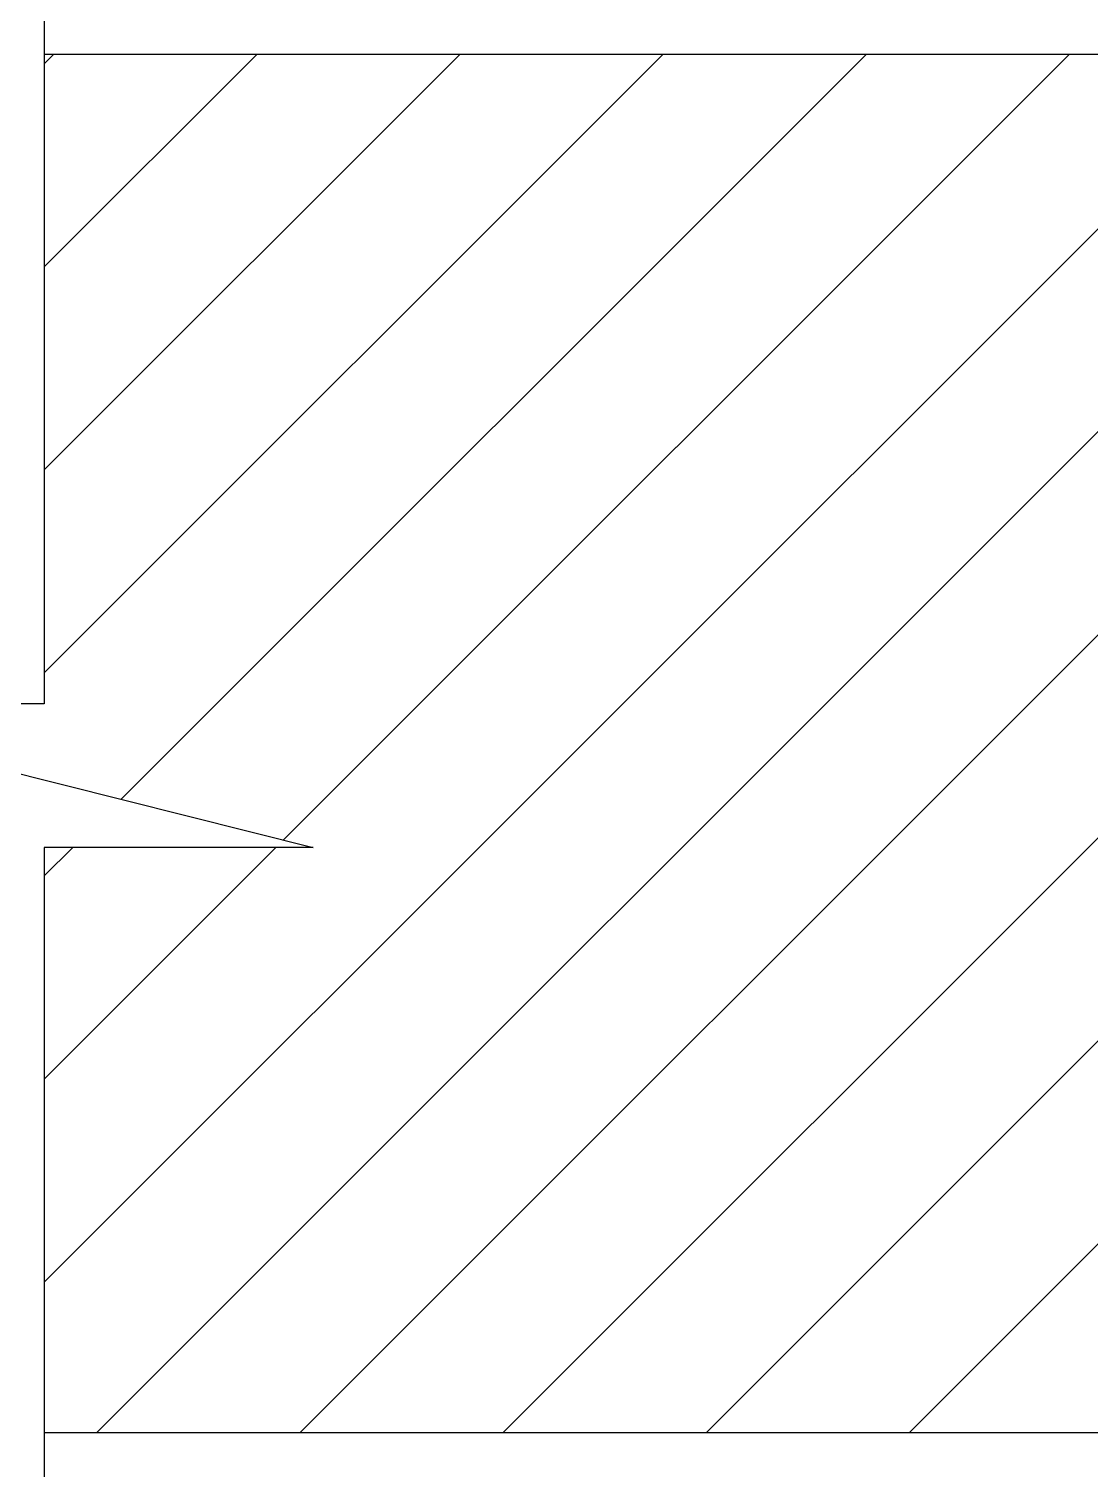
# Model space of a CAD drawing. Extents: x 492302 to 683319, y -252071 to 755100.
# Drawn here: x 583026 to 584587, y 579265 to 581384 of the extents above; entities that cross this region are included whole.
import ezdxf

# ---------------------------------------------------------------- set-up
doc = ezdxf.new("R2010")
doc.units = 0
doc.header["$LTSCALE"] = 1000
doc.header["$MEASUREMENT"] = 0

# ---------------------------------------------------------------- blocks, each defined once
blk = doc.blocks.new('Z333')
for p, q in [((-241726.8, 654231.9), (-241726.8, 653192.8)), ((-241726.8, 652689.4), (-240657.7, 653758.5)), ((-241726.8, 653219.8), (-241188.1, 653758.5)), ((-241726.8, 653396.6), (-241364.8, 653758.5)), ((-241726.8, 653573.3), (-241541.6, 653758.5)), ((-241726.8, 653750.1), (-241718.4, 653758.5)), ((-241681, 652558.5), (-240481, 653758.5)), ((-241660, 653109.8), (-241011.3, 653758.5)), ((-241518.8, 653074.2), (-240834.5, 653758.5)), ((-241504.2, 652558.5), (-240304.2, 653758.5)), ((-241327.4, 652558.5), (-240127.4, 653758.5)), ((-241150.6, 652558.5), (-239950.6, 653758.5)), ((-240973.9, 652558.5), (-239773.9, 653758.5)), ((-241990, 653192.8), (-241492.8, 653067.7)), ((-241726.8, 653192.8), (-241990, 653192.8)), ((-241726.8, 652866.2), (-241525.3, 653067.7)), ((-241726.8, 653043), (-241702.1, 653067.7)), ((-241492.8, 653067.7), (-241726.8, 653067.7)), ((-241726.8, 653067.7), (-241726.8, 652048.7))]:
    blk.add_line(p, q)
at = {"color": 2}
for p, q in [((-241726.8, 653758.5), (-236603.4, 653758.5)), ((-241726.8, 652558.5), (-236603.4, 652558.5))]:
    blk.add_line(p, q, dxfattribs=at)

msp = doc.modelspace()

# ---------------------------------------------------------------- block references
at = {"xscale": 1.689999997615814, "yscale": 1.690000001341105, "zscale": 1.69}
msp.add_blockref('Z333', (991567.2, -523504.6), dxfattribs=at)

doc.saveas('drawing.dxf')
